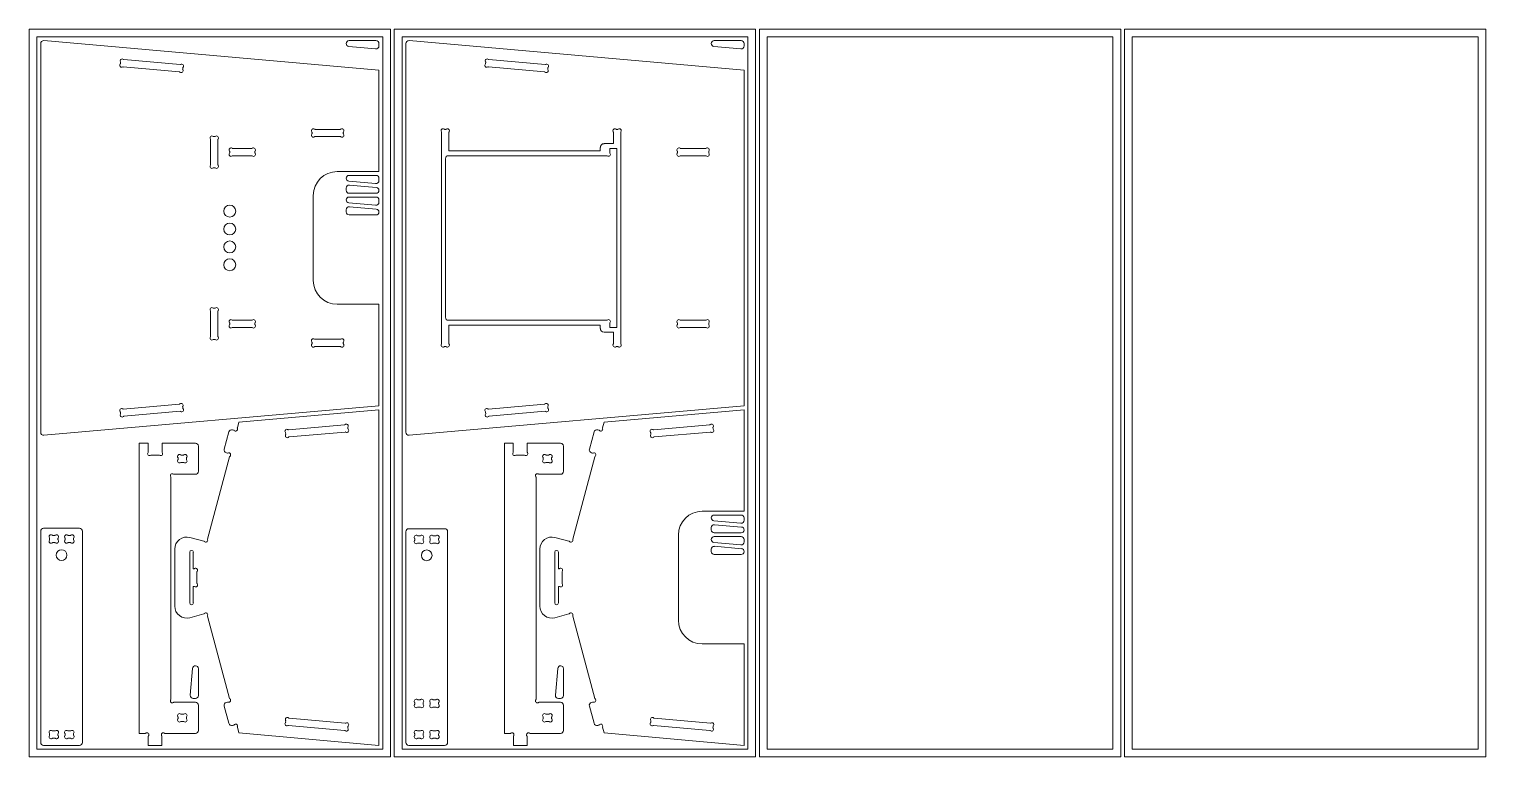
# Model space of a CAD drawing. Header units: millimetres. Extents: x 252 to 2692, y 303 to 2793.
# Drawn here: x 252 to 2692, y 1573 to 2793 of the extents above; entities that cross this region are included whole.
import ezdxf

# ---------------------------------------------------------------- set-up
doc = ezdxf.new("R2010")
doc.units = ezdxf.units.MM

msp = doc.modelspace()

# ---------------------------------------------------------------- linework, layer by layer
at = {"color": 7, "linetype": 'Continuous', "lineweight": 15}
for p, q in [((251.9, 2793.4), (251.9, 1573.4)), ((857.1, 2793.4), (251.9, 2793.4)), ((857.1, 1573.4), (857.1, 2793.4)), ((863.5, 2793.4), (863.5, 1573.4)), ((1468.7, 2793.4), (863.5, 2793.4)), ((1468.7, 1573.4), (1468.7, 2793.4)), ((1475.1, 2793.4), (1475.1, 1573.4)), ((2080.3, 2793.4), (1475.1, 2793.4)), ((2080.3, 1573.4), (2080.3, 2793.4)), ((2086.6, 2793.4), (2086.6, 1573.4)), ((2691.9, 2793.4), (2086.6, 2793.4)), ((2691.9, 1573.4), (2691.9, 2793.4)), ((844.1, 2780.4), (264.9, 2780.4)), ((264.9, 2780.4), (264.9, 1586.4)), ((271.2, 2117.5), (271.2, 2769.1)), ((276.7, 2774.1), (837.8, 2724.6)), ((787.3, 2764.3), (832.3, 2760.4)), ((832.8, 2774.1), (787.8, 2774.1)), ((837.8, 2765.3), (837.8, 2769.1)), ((844.1, 1586.4), (844.1, 2780.4)), ((1455.7, 2780.4), (876.5, 2780.4)), ((876.5, 2780.4), (876.5, 1586.4)), ((882.8, 2769.1), (882.8, 2117.5)), ((1449.4, 2724.6), (888.3, 2774.1)), ((1398.9, 2764.3), (1443.9, 2760.4)), ((1444.4, 2774.1), (1399.4, 2774.1)), ((1449.4, 2765.3), (1449.4, 2769.1)), ((1455.7, 1586.4), (1455.7, 2780.4)), ((2067.3, 2780.4), (1488.1, 2780.4)), ((1488.1, 2780.4), (1488.1, 1586.4)), ((2067.3, 1586.4), (2067.3, 2780.4)), ((2678.9, 2780.4), (2099.6, 2780.4)), ((2099.6, 2780.4), (2099.6, 1586.4)), ((2678.9, 1586.4), (2678.9, 2780.4)), ((404.9, 2735.6), (405, 2737.7)), ((410.5, 2742.3), (504.6, 2734)), ((1016.4, 2735.6), (1016.6, 2737.7)), ((1022.1, 2742.3), (1116.2, 2734)), ((503.5, 2721.8), (409.5, 2730.1)), ((509.2, 2728.5), (509.1, 2726.5)), ((837.8, 2724.6), (837.8, 2554.6)), ((1115.1, 2721.8), (1021.1, 2730.1)), ((1120.8, 2728.5), (1120.6, 2726.5)), ((1449.4, 2162.1), (1449.4, 2724.6)), ((560.9, 2613.4), (562.9, 2613.4)), ((725.7, 2618.3), (725.7, 2620.3)), ((730.8, 2625.4), (773, 2625.4)), ((773, 2613.2), (730.8, 2613.2)), ((778.1, 2620.3), (778.1, 2618.3)), ((942.8, 2266.3), (942.8, 2620.3)), ((947.9, 2625.4), (949.9, 2625.4)), ((955, 2589.4), (955, 2620.3)), ((1230.6, 2601.4), (1230.6, 2620.3)), ((1235.7, 2625.4), (1237.7, 2625.4)), ((1242.8, 2266.3), (1242.8, 2620.3)), ((555.8, 2566.1), (555.8, 2608.3)), ((568, 2608.3), (568, 2566.1)), ((587.8, 2586.2), (587.8, 2588.2)), ((592.9, 2593.3), (624.9, 2593.3)), ((630, 2588.2), (630, 2586.2)), ((955, 2589.4), (1208.6, 2589.4)), ((1208.6, 2589.4), (1208.6, 2595)), ((1215, 2601.4), (1230.6, 2601.4)), ((1236.5, 2593.2), (1224.5, 2593.2)), ((1224.5, 2593.2), (1224.5, 2586.3)), ((1236.5, 2293.4), (1236.5, 2593.2)), ((1337.8, 2586.2), (1337.8, 2588.2)), ((1342.9, 2593.3), (1385.1, 2593.3)), ((1390.2, 2588.2), (1390.2, 2586.2)), ((624.9, 2581.1), (592.9, 2581.1)), ((949.2, 2310.4), (949.2, 2576.2)), ((1219.4, 2581.2), (954.2, 2581.2)), ((1385.1, 2581.1), (1342.9, 2581.1)), ((562.9, 2561), (560.9, 2561)), ((837.8, 2554.6), (767.8, 2554.6)), ((787.3, 2538.4), (832.3, 2534.5)), ((832.8, 2548.2), (787.8, 2548.2)), ((837.8, 2539.5), (837.8, 2543.2)), ((727.8, 2514.6), (727.8, 2372.1)), ((782.9, 2527), (782.9, 2523.3)), ((787.9, 2518.3), (832.9, 2518.3)), ((833.3, 2528), (788.3, 2532)), ((782.9, 2490.7), (782.9, 2487)), ((787.3, 2502.1), (832.3, 2498.2)), ((832.8, 2511.9), (787.8, 2511.9)), ((833.3, 2491.7), (788.3, 2495.7)), ((837.8, 2503.2), (837.8, 2506.9)), ((787.9, 2482), (832.9, 2482)), ((555.8, 2320.5), (555.8, 2278.3)), ((562.9, 2325.6), (560.9, 2325.6)), ((568, 2278.3), (568, 2320.5)), ((837.8, 2332.1), (767.8, 2332.1)), ((837.8, 2162.1), (837.8, 2332.1)), ((587.8, 2300.4), (587.8, 2298.4)), ((624.9, 2305.5), (592.9, 2305.5)), ((630, 2298.4), (630, 2300.4)), ((1219.4, 2305.4), (954.2, 2305.4)), ((955, 2297.2), (955, 2266.3)), ((955, 2297.2), (1208.6, 2297.2)), ((1208.6, 2297.2), (1208.6, 2291.6)), ((1224.5, 2293.4), (1224.5, 2300.3)), ((1337.8, 2300.4), (1337.8, 2298.4)), ((1385.1, 2305.5), (1342.9, 2305.5)), ((1390.2, 2298.4), (1390.2, 2300.4)), ((560.9, 2273.2), (562.9, 2273.2)), ((592.9, 2293.3), (624.9, 2293.3)), ((773, 2273.4), (730.8, 2273.4)), ((1215, 2285.2), (1230.6, 2285.2)), ((1236.5, 2293.4), (1224.5, 2293.4)), ((1230.6, 2285.2), (1230.6, 2266.3)), ((1342.9, 2293.3), (1385.1, 2293.3)), ((725.7, 2268.3), (725.7, 2266.3)), ((730.8, 2261.2), (773, 2261.2)), ((778.1, 2266.3), (778.1, 2268.3)), ((947.9, 2261.2), (949.9, 2261.2)), ((1235.7, 2261.2), (1237.7, 2261.2)), ((276.7, 2112.6), (837.8, 2162.1)), ((404.9, 2151), (405, 2149)), ((503.5, 2164.8), (409.5, 2156.5)), ((410.5, 2144.4), (504.6, 2152.7)), ((509.2, 2158.2), (509.1, 2160.2)), ((837.8, 2155.3), (603.2, 2134.6)), ((837.8, 2155.3), (837.8, 1592.8)), ((1449.4, 2162.1), (888.3, 2112.6)), ((1016.4, 2151), (1016.6, 2149)), ((1115.1, 2164.8), (1021.1, 2156.5)), ((1022.1, 2144.4), (1116.2, 2152.7)), ((1120.8, 2158.2), (1120.6, 2160.2)), ((1449.4, 2155.3), (1214.8, 2134.6)), ((1449.4, 1985.3), (1449.4, 2155.3)), ((603.2, 2134.6), (600.7, 2125)), ((686.2, 2121.9), (780.2, 2130.2)), ((785.7, 2125.6), (785.9, 2123.6)), ((1212.3, 2125), (1214.8, 2134.6)), ((1297.8, 2121.9), (1391.8, 2130.2)), ((1397.3, 2125.6), (1397.5, 2123.6)), ((451.3, 2099.4), (436.4, 2099.4)), ((436.4, 2099.4), (436.4, 1612.8)), ((451.3, 2084.5), (451.3, 2099.4)), ((474.5, 2099.4), (474.5, 2084.5)), ((530.4, 2099.4), (474.5, 2099.4)), ((578.7, 2089.3), (586.5, 2118.3)), ((592.6, 2121.9), (594.4, 2121.4)), ((681.7, 2114.4), (681.5, 2116.4)), ((781.3, 2118), (687.2, 2109.7)), ((1048, 2099.4), (1048, 1612.8)), ((1062.9, 2099.4), (1048, 2099.4)), ((1062.9, 2084.5), (1062.9, 2099.4)), ((1086.1, 2099.4), (1086.1, 2084.5)), ((1142, 2099.4), (1086.1, 2099.4)), ((1190.3, 2089.3), (1198.1, 2118.3)), ((1204.2, 2121.9), (1206, 2121.4)), ((1293.3, 2114.4), (1293.1, 2116.4)), ((1392.9, 2118), (1298.8, 2109.7)), ((469.4, 2079.4), (456.4, 2079.4)), ((501.4, 2074.3), (501.4, 2072.3)), ((510.3, 2079.4), (506.5, 2079.4)), ((515.4, 2072.3), (515.4, 2074.3)), ((535.4, 2052.2), (535.4, 2094.4)), ((587.7, 2076.5), (550.7, 1938.5)), ((582.2, 2083.2), (584.1, 2082.7)), ((1081, 2079.4), (1068, 2079.4)), ((1113, 2074.3), (1113, 2072.3)), ((1121.9, 2079.4), (1118.1, 2079.4)), ((1127, 2072.3), (1127, 2074.3)), ((1147, 2052.2), (1147, 2094.4)), ((1199.3, 2076.5), (1162.3, 1938.5)), ((1193.8, 2083.2), (1195.7, 2082.7)), ((506.5, 2067.2), (510.3, 2067.2)), ((1118.1, 2067.2), (1121.9, 2067.2)), ((489.4, 1670.1), (489.4, 2042.1)), ((494.5, 2047.2), (530.4, 2047.2)), ((1101, 1670.1), (1101, 2042.1)), ((1106.1, 2047.2), (1142, 2047.2)), ((1379.4, 1985.3), (1449.4, 1985.3)), ((1444.4, 1978.9), (1399.4, 1978.9)), ((276.2, 1956.7), (336.2, 1956.7)), ((887.8, 1955.9), (947.8, 1955.9)), ((1394.5, 1957.7), (1394.5, 1954)), ((1398.9, 1969.1), (1443.9, 1965.2)), ((1444.9, 1958.7), (1399.9, 1962.7)), ((1449.4, 1970.2), (1449.4, 1973.9)), ((271.2, 1951.7), (271.2, 1597.8)), ((286.2, 1939.7), (286.2, 1937.7)), ((295.1, 1944.8), (291.3, 1944.8)), ((291.3, 1932.6), (295.1, 1932.6)), ((300.2, 1937.7), (300.2, 1939.7)), ((312.2, 1937.7), (312.2, 1939.7)), ((317.3, 1944.8), (321.1, 1944.8)), ((321.1, 1932.6), (317.3, 1932.6)), ((326.2, 1939.7), (326.2, 1937.7)), ((341.2, 1951.7), (341.2, 1597.8)), ((544.5, 1934.9), (520.9, 1941.2)), ((882.8, 1950.9), (882.8, 1597.8)), ((897.8, 1938.9), (897.8, 1936.9)), ((906.7, 1944), (902.9, 1944)), ((902.9, 1931.8), (906.7, 1931.8)), ((911.8, 1936.9), (911.8, 1938.9)), ((923.8, 1936.9), (923.8, 1938.9)), ((928.9, 1944), (932.7, 1944)), ((932.7, 1931.8), (928.9, 1931.8)), ((937.8, 1938.9), (937.8, 1936.9)), ((952.8, 1950.9), (952.8, 1597.8)), ((1156.1, 1934.9), (1132.5, 1941.2)), ((1339.4, 1945.3), (1339.4, 1802.8)), ((1398.9, 1932.8), (1443.9, 1928.9)), ((1444.4, 1942.6), (1399.4, 1942.6)), ((1399.5, 1949), (1444.5, 1949)), ((1449.4, 1933.9), (1449.4, 1937.6)), ((495.8, 1826.1), (495.8, 1921.9)), ((520.9, 1916.6), (520.9, 1831.4)), ((526.9, 1916.6), (526.9, 1888.7)), ((1107.4, 1826.1), (1107.4, 1921.9)), ((1132.4, 1916.6), (1132.4, 1831.5)), ((1138.5, 1916.6), (1138.5, 1888.7)), ((1394.5, 1921.4), (1394.5, 1917.7)), ((1399.5, 1912.7), (1444.5, 1912.7)), ((1444.9, 1922.4), (1399.9, 1926.4)), ((526.9, 1888.7), (527.9, 1888.7)), ((533, 1864.4), (533, 1883.6)), ((1138.5, 1888.7), (1139.5, 1888.7)), ((1144.6, 1864.4), (1144.6, 1883.6)), ((526.9, 1831.4), (526.9, 1859.3)), ((526.9, 1859.3), (527.9, 1859.3)), ((1138.5, 1831.5), (1138.5, 1859.3)), ((1138.5, 1859.3), (1139.5, 1859.3)), ((544.5, 1813.1), (520.9, 1806.8)), ((587.7, 1671.5), (550.7, 1809.5)), ((1156.1, 1813.1), (1132.5, 1806.8)), ((1199.3, 1671.5), (1162.3, 1809.5)), ((1379.4, 1762.8), (1449.4, 1762.8)), ((1449.4, 1762.8), (1449.4, 1592.8)), ((525.6, 1721.8), (521.7, 1676.8)), ((535.4, 1676.3), (535.4, 1721.3)), ((1137.2, 1721.8), (1133.3, 1676.8)), ((1147, 1676.3), (1147, 1721.3)), ((530.4, 1665), (494.5, 1665)), ((526.7, 1671.3), (530.4, 1671.3)), ((535.4, 1617.8), (535.4, 1660)), ((582.2, 1664.8), (584.1, 1665.3)), ((897.8, 1664), (897.8, 1662)), ((906.7, 1669.1), (902.9, 1669.1)), ((911.8, 1662), (911.8, 1664)), ((923.8, 1662), (923.8, 1664)), ((928.9, 1669.1), (932.7, 1669.1)), ((937.8, 1664), (937.8, 1662)), ((1142, 1665), (1106.1, 1665)), ((1138.3, 1671.3), (1142, 1671.3)), ((1147, 1617.8), (1147, 1660)), ((1193.8, 1664.8), (1195.7, 1665.3)), ((501.4, 1639.9), (501.4, 1637.9)), ((510.3, 1645), (506.5, 1645)), ((515.4, 1637.9), (515.4, 1639.9)), ((578.7, 1658.7), (586.5, 1629.7)), ((781.3, 1630), (687.2, 1638.3)), ((902.9, 1656.9), (906.7, 1656.9)), ((932.7, 1656.9), (928.9, 1656.9)), ((1113, 1639.9), (1113, 1637.9)), ((1121.9, 1645), (1118.1, 1645)), ((1127, 1637.9), (1127, 1639.9)), ((1190.3, 1658.7), (1198.1, 1629.7)), ((1392.9, 1630), (1298.8, 1638.3)), ((286.2, 1611.8), (286.2, 1609.8)), ((295.1, 1616.9), (291.3, 1616.9)), ((300.2, 1609.8), (300.2, 1611.8)), ((312.2, 1609.8), (312.2, 1611.8)), ((317.3, 1616.9), (321.1, 1616.9)), ((326.2, 1611.8), (326.2, 1609.8)), ((436.4, 1612.8), (446.3, 1612.8)), ((479.5, 1612.8), (530.4, 1612.8)), ((506.5, 1632.8), (510.3, 1632.8)), ((592.6, 1626.2), (594.4, 1626.7)), ((603.2, 1613.5), (600.7, 1623.1)), ((837.8, 1592.8), (603.2, 1613.5)), ((681.7, 1633.7), (681.5, 1631.6)), ((686.2, 1626.1), (780.2, 1617.8)), ((785.7, 1622.5), (785.9, 1624.5)), ((897.8, 1611.8), (897.8, 1609.8)), ((906.7, 1616.9), (902.9, 1616.9)), ((911.8, 1609.8), (911.8, 1611.8)), ((923.8, 1609.8), (923.8, 1611.8)), ((928.9, 1616.9), (932.7, 1616.9)), ((937.8, 1611.8), (937.8, 1609.8)), ((1048, 1612.8), (1057.9, 1612.8)), ((1091.1, 1612.8), (1142, 1612.8)), ((1118.1, 1632.8), (1121.9, 1632.8)), ((1204.2, 1626.2), (1206, 1626.7)), ((1212.3, 1623.1), (1214.8, 1613.5)), ((1449.4, 1592.8), (1214.8, 1613.5)), ((1293.3, 1633.7), (1293.1, 1631.6)), ((1297.8, 1626.1), (1391.8, 1617.8)), ((1397.3, 1622.5), (1397.5, 1624.5)), ((264.9, 1586.4), (844.1, 1586.4)), ((336.2, 1592.8), (276.2, 1592.8)), ((291.3, 1604.7), (295.1, 1604.7)), ((321.1, 1604.7), (317.3, 1604.7)), ((451.4, 1607.7), (451.4, 1592.8)), ((451.4, 1592.8), (474.4, 1592.8)), ((474.4, 1592.8), (474.4, 1607.7)), ((876.5, 1586.4), (1455.7, 1586.4)), ((947.8, 1592.8), (887.8, 1592.8)), ((902.9, 1604.7), (906.7, 1604.7)), ((932.7, 1604.7), (928.9, 1604.7)), ((1063, 1607.7), (1063, 1592.8)), ((1063, 1592.8), (1086, 1592.8)), ((1086, 1592.8), (1086, 1607.7)), ((1488.1, 1586.4), (2067.3, 1586.4)), ((2099.6, 1586.4), (2678.9, 1586.4)), ((251.9, 1573.4), (857.1, 1573.4)), ((863.5, 1573.4), (1468.7, 1573.4)), ((1475.1, 1573.4), (2080.3, 1573.4)), ((2086.6, 1573.4), (2691.9, 1573.4))]:
    msp.add_line(p, q, dxfattribs=at)
for centre, radius in [((587.9, 2488.3), 10), ((587.9, 2458.3), 10), ((587.9, 2428.3), 10), ((587.9, 2398.3), 10), ((306.2, 1911.7), 8.99), ((917.8, 1911.3), 8.99)]:
    msp.add_circle(centre, radius, dxfattribs=at)
for centre, radius, start, end in [((276.2, 2769.1), 5, 84.9564, 180), ((787.8, 2769.2), 4.9, 90, 265), ((832.8, 2765.3), 5, 265, 0), ((832.8, 2769.1), 5, 0, 90), ((887.8, 2769.1), 5, 84.9564, 180), ((1399.4, 2769.2), 4.9, 90, 265), ((1444.4, 2765.3), 5, 265, 0), ((1444.4, 2769.1), 5, 0, 90), ((406.9, 2732.7), 3.28, 136.7371, 303.1758), ((407.6, 2740.2), 3.27, 46.7371, 213.1758), ((403.7, 2735.8), 1.2, 316.7371, 354.9564), ((403.8, 2737.8), 1.2, 354.9564, 33.1758), ((410.7, 2743.5), 1.2, 226.7371, 264.9564), ((504.7, 2735.2), 1.2, 264.9564, 303.1758), ((507.2, 2731.4), 3.27, 316.7371, 123.1758), ((1018.5, 2732.7), 3.28, 136.7371, 303.1758), ((1019.2, 2740.2), 3.28, 46.7371, 213.1758), ((1015.3, 2735.8), 1.2, 316.7371, 354.9564), ((1015.4, 2737.8), 1.2, 354.9564, 33.1758), ((1022.2, 2743.5), 1.2, 226.7371, 264.9564), ((1116.3, 2735.2), 1.2, 264.9564, 303.1758), ((1118.8, 2731.4), 3.27, 316.7371, 123.1758), ((409.4, 2728.9), 1.2, 84.9564, 123.1758), ((503.4, 2720.6), 1.2, 46.7371, 84.9564), ((506.5, 2723.9), 3.28, 226.7371, 33.1758), ((510.2, 2726.3), 1.2, 174.9564, 213.1758), ((510.4, 2728.4), 1.2, 136.7371, 174.9564), ((1021, 2728.9), 1.2, 84.9564, 123.1758), ((1115, 2720.6), 1.2, 46.7371, 84.9564), ((1118.1, 2723.9), 3.28, 226.7371, 33.1758), ((1121.8, 2726.3), 1.2, 174.9564, 213.1758), ((1122, 2728.4), 1.2, 136.7371, 174.9564), ((558.1, 2611.1), 3.28, 51.7806, 218.2194), ((560.9, 2614.6), 1.2, 231.7806, 270), ((562.9, 2614.6), 1.2, 270, 308.2194), ((565.7, 2611.1), 3.28, 321.7806, 128.2194), ((728, 2623.1), 3.28, 51.7806, 218.2194), ((728, 2615.5), 3.27, 141.7806, 308.2194), ((724.5, 2620.3), 1.2, 0, 38.2194), ((724.5, 2618.3), 1.2, 321.7806, 0), ((730.8, 2626.6), 1.2, 231.7806, 270), ((730.8, 2612), 1.2, 90, 128.2194), ((773, 2626.6), 1.2, 270, 308.2194), ((773, 2612), 1.2, 51.7806, 90), ((775.8, 2623.1), 3.28, 321.7806, 128.2194), ((775.8, 2615.5), 3.28, 231.7806, 38.2194), ((779.3, 2620.3), 1.2, 141.7806, 180), ((779.3, 2618.3), 1.2, 180, 218.2194), ((945.1, 2623.1), 3.28, 51.7806, 218.2194), ((941.6, 2620.3), 1.2, 0, 38.2194), ((947.9, 2626.6), 1.2, 231.7806, 270), ((949.9, 2626.6), 1.2, 270, 308.2194), ((952.7, 2623.1), 3.28, 321.7806, 128.2194), ((956.2, 2620.3), 1.2, 141.7806, 180), ((1232.9, 2623.1), 3.27, 51.7806, 218.2194), ((1229.4, 2620.3), 1.2, 0, 38.2194), ((1235.7, 2626.6), 1.2, 231.7806, 270), ((1237.7, 2626.6), 1.2, 270, 308.2194), ((1240.5, 2623.1), 3.28, 321.7806, 128.2194), ((1244, 2620.3), 1.2, 141.7806, 180), ((554.6, 2608.3), 1.2, 0, 38.2194), ((569.2, 2608.3), 1.2, 141.7806, 180), ((590.1, 2591), 3.28, 51.7806, 218.2194), ((586.6, 2588.2), 1.2, 0, 38.2194), ((592.9, 2594.5), 1.2, 231.7806, 270), ((624.9, 2594.5), 1.2, 270, 308.2194), ((627.7, 2591), 3.28, 321.7806, 128.2194), ((631.2, 2588.2), 1.2, 141.7806, 180), ((1215, 2595), 6.35, 90, 180), ((1340.1, 2591), 3.28, 51.7806, 218.2194), ((1336.6, 2588.2), 1.2, 0, 38.2194), ((1342.9, 2594.5), 1.2, 231.7806, 270), ((1385.1, 2594.5), 1.2, 270, 308.2194), ((1387.9, 2591), 3.28, 321.7806, 128.2194), ((1391.4, 2588.2), 1.2, 141.7806, 180), ((558.1, 2563.3), 3.28, 141.7806, 308.2194), ((554.6, 2566.1), 1.2, 321.7806, 0), ((565.7, 2563.3), 3.28, 231.7806, 38.2194), ((569.2, 2566.1), 1.2, 180, 218.2194), ((590.1, 2583.4), 3.27, 141.7806, 308.2194), ((586.6, 2586.2), 1.2, 321.7806, 0), ((592.9, 2579.9), 1.2, 90, 128.2194), ((624.9, 2579.9), 1.2, 51.7806, 90), ((627.7, 2583.4), 3.27, 231.7806, 38.2194), ((631.2, 2586.2), 1.2, 180, 218.2194), ((954.2, 2576.2), 5, 90, 180), ((1219.4, 2580), 1.2, 51.7806, 90), ((1222.2, 2583.5), 3.28, 231.7806, 38.2194), ((1225.7, 2586.3), 1.2, 180, 218.2194), ((1340.1, 2583.4), 3.28, 141.7806, 308.2194), ((1336.6, 2586.2), 1.2, 321.7806, 0), ((1342.9, 2579.9), 1.2, 90, 128.2194), ((1385.1, 2579.9), 1.2, 51.7806, 90), ((1387.9, 2583.4), 3.27, 231.7806, 38.2194), ((1391.4, 2586.2), 1.2, 180, 218.2194), ((560.9, 2559.8), 1.2, 90, 128.2194), ((562.9, 2559.8), 1.2, 51.7806, 90), ((767.8, 2514.6), 40, 90, 180), ((787.8, 2543.3), 4.9, 90, 265), ((832.8, 2539.5), 5, 265, 0), ((832.8, 2543.2), 5, 0, 90), ((787.9, 2527), 5, 85, 180), ((787.9, 2523.3), 5, 180, 270), ((832.9, 2523.2), 4.9, 270, 85), ((787.8, 2507), 4.9, 90, 265), ((787.9, 2490.7), 5, 85, 180), ((832.8, 2503.2), 5, 265, 0), ((832.8, 2506.9), 5, 0, 90), ((832.9, 2486.9), 4.9, 270, 85), ((787.9, 2487), 5, 180, 270), ((767.8, 2372.1), 40, 180, 270), ((558.1, 2323.3), 3.27, 51.7806, 218.2194), ((554.6, 2320.5), 1.2, 0, 38.2194), ((560.9, 2326.8), 1.2, 231.7806, 270), ((562.9, 2326.8), 1.2, 270, 308.2194), ((565.7, 2323.3), 3.27, 321.7806, 128.2194), ((569.2, 2320.5), 1.2, 141.7806, 180), ((590.1, 2303.2), 3.28, 51.7806, 218.2194), ((590.1, 2295.6), 3.27, 141.7806, 308.2194), ((586.6, 2300.4), 1.2, 0, 38.2194), ((586.6, 2298.4), 1.2, 321.7806, 0), ((592.9, 2306.7), 1.2, 231.7806, 270), ((624.9, 2306.7), 1.2, 270, 308.2194), ((627.7, 2303.2), 3.28, 321.7806, 128.2194), ((627.7, 2295.6), 3.27, 231.7806, 38.2194), ((631.2, 2300.4), 1.2, 141.7806, 180), ((631.2, 2298.4), 1.2, 180, 218.2194), ((954.2, 2310.4), 5, 180, 270), ((1219.4, 2306.6), 1.2, 270, 308.2194), ((1222.2, 2303.1), 3.27, 321.7806, 128.2194), ((1225.7, 2300.3), 1.2, 141.7806, 180), ((1340.1, 2303.2), 3.28, 51.7806, 218.2194), ((1340.1, 2295.6), 3.27, 141.7806, 308.2194), ((1336.6, 2300.4), 1.2, 0, 38.2194), ((1336.6, 2298.4), 1.2, 321.7806, 0), ((1342.9, 2306.7), 1.2, 231.7806, 270), ((1385.1, 2306.7), 1.2, 270, 308.2194), ((1387.9, 2303.2), 3.28, 321.7806, 128.2194), ((1387.9, 2295.6), 3.28, 231.7806, 38.2194), ((1391.4, 2300.4), 1.2, 141.7806, 180), ((1391.4, 2298.4), 1.2, 180, 218.2194), ((558.1, 2275.5), 3.28, 141.7806, 308.2194), ((554.6, 2278.3), 1.2, 321.7806, 0), ((560.9, 2272), 1.2, 90, 128.2194), ((562.9, 2272), 1.2, 51.7806, 90), ((565.7, 2275.5), 3.28, 231.7806, 38.2194), ((569.2, 2278.3), 1.2, 180, 218.2194), ((592.9, 2292.1), 1.2, 90, 128.2194), ((624.9, 2292.1), 1.2, 51.7806, 90), ((728, 2271.1), 3.27, 51.7806, 218.2194), ((730.8, 2274.6), 1.2, 231.7806, 270), ((773, 2274.6), 1.2, 270, 308.2194), ((775.8, 2271.1), 3.28, 321.7806, 128.2194), ((1215, 2291.6), 6.35, 180, 270), ((1342.9, 2292.1), 1.2, 90, 128.2194), ((1385.1, 2292.1), 1.2, 51.7806, 90), ((728, 2263.5), 3.28, 141.7806, 308.2194), ((724.5, 2268.3), 1.2, 0, 38.2194), ((724.5, 2266.3), 1.2, 321.7806, 0), ((730.8, 2260), 1.2, 90, 128.2194), ((773, 2260), 1.2, 51.7806, 90), ((775.8, 2263.5), 3.28, 231.7806, 38.2194), ((779.3, 2268.3), 1.2, 141.7806, 180), ((779.3, 2266.3), 1.2, 180, 218.2194), ((945.1, 2263.6), 3.28, 141.7806, 308.2194), ((941.6, 2266.3), 1.2, 321.7806, 0), ((947.9, 2260), 1.2, 90, 128.2194), ((949.9, 2260), 1.2, 51.7806, 90), ((952.7, 2263.6), 3.27, 231.7806, 38.2194), ((956.2, 2266.3), 1.2, 180, 218.2194), ((1232.9, 2263.6), 3.27, 141.7806, 308.2194), ((1229.4, 2266.3), 1.2, 321.7806, 0), ((1235.7, 2260), 1.2, 90, 128.2194), ((1237.7, 2260), 1.2, 51.7806, 90), ((1240.5, 2263.6), 3.28, 231.7806, 38.2194), ((1244, 2266.3), 1.2, 180, 218.2194), ((406.9, 2154), 3.27, 56.8242, 223.2629), ((407.6, 2146.4), 3.27, 146.8242, 313.2629), ((403.7, 2150.9), 1.2, 5.0436, 43.2629), ((403.8, 2148.9), 1.2, 326.8242, 5.0436), ((409.4, 2157.7), 1.2, 236.8242, 275.0436), ((503.4, 2166), 1.2, 275.0436, 313.2629), ((506.5, 2162.7), 3.28, 326.8242, 133.2629), ((504.7, 2151.5), 1.2, 56.8242, 95.0436), ((507.2, 2155.2), 3.28, 236.8242, 43.2629), ((510.2, 2160.3), 1.2, 146.8242, 185.0436), ((510.4, 2158.3), 1.2, 185.0436, 223.2629), ((1018.5, 2154), 3.28, 56.8242, 223.2629), ((1019.2, 2146.4), 3.28, 146.8242, 313.2629), ((1015.3, 2150.9), 1.2, 5.0436, 43.2629), ((1015.4, 2148.9), 1.2, 326.8242, 5.0436), ((1021, 2157.7), 1.2, 236.8242, 275.0436), ((1115, 2166), 1.2, 275.0436, 313.2629), ((1118.1, 2162.7), 3.28, 326.8242, 133.2629), ((1116.3, 2151.5), 1.2, 56.8242, 95.0436), ((1118.8, 2155.2), 3.28, 236.8242, 43.2629), ((1121.8, 2160.3), 1.2, 146.8242, 185.0436), ((1122, 2158.3), 1.2, 185.0436, 223.2629), ((410.7, 2143.2), 1.2, 95.0436, 133.2629), ((597.7, 2122.9), 3.27, 216.7806, 23.2194), ((601.8, 2124.6), 1.2, 165, 203.2194), ((780.1, 2131.4), 1.2, 275.0436, 313.2629), ((783.2, 2128.1), 3.28, 326.8242, 133.2629), ((783.9, 2120.6), 3.27, 236.8242, 43.2629), ((786.9, 2125.7), 1.2, 146.8242, 185.0436), ((787.1, 2123.7), 1.2, 185.0436, 223.2629), ((1022.2, 2143.2), 1.2, 95.0436, 133.2629), ((1209.3, 2122.9), 3.27, 216.7806, 23.2194), ((1213.4, 2124.6), 1.2, 165, 203.2194), ((1391.7, 2131.4), 1.2, 275.0436, 313.2629), ((1394.8, 2128.1), 3.27, 326.8242, 133.2629), ((1395.4, 2120.6), 3.28, 236.8242, 43.2629), ((1398.5, 2125.7), 1.2, 146.8242, 185.0436), ((1398.7, 2123.7), 1.2, 185.0436, 223.2629), ((276.2, 2117.5), 5, 180, 275.0436), ((530.4, 2094.4), 5, 0, 90), ((591.3, 2117), 5, 75, 165), ((594.1, 2120.2), 1.2, 36.7806, 75), ((683.6, 2119.3), 3.27, 56.8242, 223.2629), ((684.3, 2111.8), 3.28, 146.8242, 313.2629), ((680.4, 2116.3), 1.2, 5.0436, 43.2629), ((680.5, 2114.3), 1.2, 326.8242, 5.0436), ((686.1, 2123.1), 1.2, 236.8242, 275.0436), ((687.3, 2108.6), 1.2, 95.0436, 133.2629), ((781.4, 2116.9), 1.2, 56.8242, 95.0436), ((887.8, 2117.5), 5, 180, 275.0436), ((1142, 2094.4), 5, 0, 90), ((1202.9, 2117), 5, 75, 165), ((1205.7, 2120.2), 1.2, 36.7806, 75), ((1295.2, 2119.3), 3.28, 56.8242, 223.2629), ((1295.9, 2111.8), 3.28, 146.8242, 313.2629), ((1291.9, 2116.3), 1.2, 5.0436, 43.2629), ((1292.1, 2114.3), 1.2, 326.8242, 5.0436), ((1297.6, 2123.1), 1.2, 236.8242, 275.0436), ((1298.9, 2108.6), 1.2, 95.0436, 133.2629), ((1393, 2116.9), 1.2, 56.8242, 95.0436), ((453.6, 2081.7), 3.28, 141.7806, 308.2194), ((450.1, 2084.5), 1.2, 321.7806, 0), ((456.4, 2078.2), 1.2, 90, 128.2194), ((469.4, 2078.2), 1.2, 51.7806, 90), ((472.2, 2081.7), 3.28, 231.7806, 38.2194), ((475.7, 2084.5), 1.2, 180, 218.2194), ((503.7, 2077.1), 3.28, 51.7806, 218.2194), ((500.2, 2074.3), 1.2, 0, 38.2194), ((506.5, 2080.6), 1.2, 231.7806, 270), ((510.3, 2080.6), 1.2, 270, 308.2194), ((513.1, 2077.1), 3.27, 321.7806, 128.2194), ((516.6, 2074.3), 1.2, 141.7806, 180), ((583.5, 2088.1), 5, 165, 255), ((584.4, 2083.9), 1.2, 255, 293.2194), ((586.2, 2079.8), 3.27, 306.7806, 113.2194), ((588.8, 2076.2), 1.2, 126.7806, 165), ((1065.2, 2081.7), 3.28, 141.7806, 308.2194), ((1061.7, 2084.5), 1.2, 321.7806, 0), ((1068, 2078.2), 1.2, 90, 128.2194), ((1081, 2078.2), 1.2, 51.7806, 90), ((1083.8, 2081.7), 3.28, 231.7806, 38.2194), ((1087.3, 2084.5), 1.2, 180, 218.2194), ((1115.3, 2077.1), 3.28, 51.7806, 218.2194), ((1111.8, 2074.3), 1.2, 0, 38.2194), ((1118.1, 2080.6), 1.2, 231.7806, 270), ((1121.9, 2080.6), 1.2, 270, 308.2194), ((1124.7, 2077.1), 3.27, 321.7806, 128.2194), ((1128.2, 2074.3), 1.2, 141.7806, 180), ((1195.1, 2088.1), 5, 165, 255), ((1196, 2083.9), 1.2, 255, 293.2194), ((1197.8, 2079.8), 3.27, 306.7806, 113.2194), ((1200.4, 2076.2), 1.2, 126.7806, 165), ((503.7, 2069.5), 3.28, 141.7806, 308.2194), ((500.2, 2072.3), 1.2, 321.7806, 0), ((506.5, 2066), 1.2, 90, 128.2194), ((510.3, 2066), 1.2, 51.7806, 90), ((513.1, 2069.5), 3.28, 231.7806, 38.2194), ((516.6, 2072.3), 1.2, 180, 218.2194), ((530.4, 2052.2), 5, 270, 0), ((1115.3, 2069.5), 3.28, 141.7806, 308.2194), ((1111.8, 2072.3), 1.2, 321.7806, 0), ((1118.1, 2066), 1.2, 90, 128.2194), ((1121.9, 2066), 1.2, 51.7806, 90), ((1124.7, 2069.5), 3.28, 231.7806, 38.2194), ((1128.2, 2072.3), 1.2, 180, 218.2194), ((1142, 2052.2), 5, 270, 0), ((491.7, 2044.9), 3.28, 51.7806, 218.2194), ((488.2, 2042.1), 1.2, 0, 38.2194), ((494.5, 2048.4), 1.2, 231.7806, 270), ((1103.3, 2044.9), 3.28, 51.7806, 218.2194), ((1099.8, 2042.1), 1.2, 0, 38.2194), ((1106.1, 2048.4), 1.2, 231.7806, 270), ((1379.4, 1945.3), 40, 90, 180), ((1399.4, 1974), 4.9, 90, 265), ((1444.4, 1973.9), 5, 0, 90), ((276.2, 1951.7), 5, 90, 180), ((336.2, 1951.7), 5, 0, 90), ((887.8, 1950.9), 5, 90, 180), ((947.8, 1950.9), 5, 0, 90), ((1399.5, 1957.7), 5, 85, 180), ((1399.5, 1954), 5, 180, 270), ((1444.4, 1970.2), 5, 265, 0), ((1444.5, 1953.9), 4.9, 270, 85), ((288.5, 1942.5), 3.28, 51.7806, 218.2194), ((288.5, 1934.9), 3.28, 141.7806, 308.2194), ((285, 1939.7), 1.2, 0, 38.2194), ((285, 1937.7), 1.2, 321.7806, 0), ((291.3, 1946), 1.2, 231.7806, 270), ((291.3, 1931.4), 1.2, 90, 128.2194), ((295.1, 1946), 1.2, 270, 308.2194), ((295.1, 1931.4), 1.2, 51.7806, 90), ((297.9, 1942.5), 3.28, 321.7806, 128.2194), ((297.9, 1934.9), 3.28, 231.7806, 38.2194), ((301.4, 1939.7), 1.2, 141.7806, 180), ((301.4, 1937.7), 1.2, 180, 218.2194), ((314.5, 1942.5), 3.28, 51.7806, 218.2194), ((314.5, 1934.9), 3.28, 141.7806, 308.2194), ((311, 1939.7), 1.2, 0, 38.2194), ((311, 1937.7), 1.2, 321.7806, 0), ((317.3, 1946), 1.2, 231.7806, 270), ((317.3, 1931.4), 1.2, 90, 128.2194), ((321.1, 1946), 1.2, 270, 308.2194), ((321.1, 1931.4), 1.2, 51.7806, 90), ((323.9, 1942.5), 3.28, 321.7806, 128.2194), ((323.9, 1934.9), 3.28, 231.7806, 38.2194), ((327.4, 1939.7), 1.2, 141.7806, 180), ((327.4, 1937.7), 1.2, 180, 218.2194), ((515.8, 1921.9), 20, 75, 180), ((544.2, 1933.8), 1.2, 36.7806, 75), ((547.8, 1936.5), 3.27, 216.7806, 23.2194), ((551.9, 1938.2), 1.2, 165, 203.2194), ((900.1, 1941.7), 3.28, 51.7806, 218.2194), ((900.1, 1934.1), 3.28, 141.7806, 308.2194), ((896.6, 1938.9), 1.2, 0, 38.2194), ((896.6, 1936.9), 1.2, 321.7806, 0), ((902.9, 1945.2), 1.2, 231.7806, 270), ((902.9, 1930.6), 1.2, 90, 128.2194), ((906.7, 1945.2), 1.2, 270, 308.2194), ((906.7, 1930.6), 1.2, 51.7806, 90), ((909.5, 1941.7), 3.28, 321.7806, 128.2194), ((909.5, 1934.1), 3.28, 231.7806, 38.2194), ((913, 1938.9), 1.2, 141.7806, 180), ((913, 1936.9), 1.2, 180, 218.2194), ((926.1, 1941.7), 3.28, 51.7806, 218.2194), ((926.1, 1934.1), 3.28, 141.7806, 308.2194), ((922.6, 1938.9), 1.2, 0, 38.2194), ((922.6, 1936.9), 1.2, 321.7806, 0), ((928.9, 1945.2), 1.2, 231.7806, 270), ((928.9, 1930.6), 1.2, 90, 128.2194), ((932.7, 1945.2), 1.2, 270, 308.2194), ((932.7, 1930.6), 1.2, 51.7806, 90), ((935.5, 1941.7), 3.28, 321.7806, 128.2194), ((935.5, 1934.1), 3.28, 231.7806, 38.2194), ((939, 1938.9), 1.2, 141.7806, 180), ((939, 1936.9), 1.2, 180, 218.2194), ((1127.4, 1921.9), 20, 75, 180), ((1155.8, 1933.8), 1.2, 36.7806, 75), ((1159.4, 1936.5), 3.27, 216.7806, 23.2194), ((1163.5, 1938.2), 1.2, 165, 203.2194), ((1399.4, 1937.7), 4.9, 90, 265), ((1444.4, 1933.9), 5, 265, 0), ((1444.4, 1937.6), 5, 0, 90), ((523.9, 1916.6), 3.02, 0, 180), ((1135.4, 1916.6), 3.08, 0, 180), ((1399.5, 1921.4), 5, 85, 180), ((1399.5, 1917.7), 5, 180, 270), ((1444.5, 1917.6), 4.9, 270, 85), ((527.9, 1889.9), 1.2, 270, 308.2194), ((530.7, 1886.4), 3.28, 321.7806, 128.2194), ((534.2, 1883.6), 1.2, 141.7806, 180), ((1139.5, 1889.9), 1.2, 270, 308.2194), ((1142.2, 1886.4), 3.27, 321.7806, 128.2194), ((1145.8, 1883.6), 1.2, 141.7806, 180), ((527.9, 1858.1), 1.2, 51.7806, 90), ((530.7, 1861.6), 3.27, 231.7806, 38.2194), ((534.2, 1864.4), 1.2, 180, 218.2194), ((1139.5, 1858.1), 1.2, 51.7806, 90), ((1142.2, 1861.6), 3.27, 231.7806, 38.2194), ((1145.8, 1864.4), 1.2, 180, 218.2194), ((523.9, 1831.4), 3.02, 180, 0), ((1135.4, 1831.5), 3.08, 180, 0), ((515.8, 1826.1), 20, 180, 285), ((544.2, 1814.3), 1.2, 285, 323.2194), ((547.8, 1811.6), 3.28, 336.7806, 143.2194), ((551.9, 1809.8), 1.2, 156.7806, 195), ((1127.4, 1826.1), 20, 180, 285), ((1155.8, 1814.3), 1.2, 285, 323.2194), ((1159.4, 1811.6), 3.27, 336.7806, 143.2194), ((1163.5, 1809.8), 1.2, 156.7806, 195), ((1379.4, 1802.8), 40, 180, 270), ((530.5, 1721.3), 4.9, 0, 175), ((1142.1, 1721.3), 4.9, 0, 175), ((491.7, 1667.3), 3.28, 141.7806, 308.2194), ((488.2, 1670.1), 1.2, 321.7806, 0), ((494.5, 1663.8), 1.2, 90, 128.2194), ((526.7, 1676.3), 5, 175, 270), ((530.4, 1676.3), 5, 270, 0), ((530.4, 1660), 5, 0, 90), ((583.5, 1660), 5, 105, 195), ((584.4, 1664.2), 1.2, 66.7806, 105), ((586.2, 1668.3), 3.28, 246.7806, 53.2194), ((588.8, 1671.8), 1.2, 195, 233.2194), ((900.1, 1666.8), 3.28, 51.7806, 218.2194), ((900.1, 1659.2), 3.28, 141.7806, 308.2194), ((896.6, 1664), 1.2, 0, 38.2194), ((896.6, 1662), 1.2, 321.7806, 0), ((902.9, 1670.3), 1.2, 231.7806, 270), ((906.7, 1670.3), 1.2, 270, 308.2194), ((909.5, 1666.8), 3.28, 321.7806, 128.2194), ((909.5, 1659.2), 3.27, 231.7806, 38.2194), ((913, 1664), 1.2, 141.7806, 180), ((913, 1662), 1.2, 180, 218.2194), ((926.1, 1666.8), 3.28, 51.7806, 218.2194), ((926.1, 1659.2), 3.28, 141.7806, 308.2194), ((922.6, 1664), 1.2, 0, 38.2194), ((922.6, 1662), 1.2, 321.7806, 0), ((928.9, 1670.3), 1.2, 231.7806, 270), ((932.7, 1670.3), 1.2, 270, 308.2194), ((935.5, 1666.8), 3.28, 321.7806, 128.2194), ((935.5, 1659.2), 3.28, 231.7806, 38.2194), ((939, 1664), 1.2, 141.7806, 180), ((939, 1662), 1.2, 180, 218.2194), ((1103.3, 1667.3), 3.28, 141.7806, 308.2194), ((1099.8, 1670.1), 1.2, 321.7806, 0), ((1106.1, 1663.8), 1.2, 90, 128.2194), ((1138.3, 1676.3), 5, 175, 270), ((1142, 1676.3), 5, 270, 0), ((1142, 1660), 5, 0, 90), ((1195.1, 1660), 5, 105, 195), ((1196, 1664.2), 1.2, 66.7806, 105), ((1197.8, 1668.3), 3.28, 246.7806, 53.2194), ((1200.4, 1671.8), 1.2, 195, 233.2194), ((503.7, 1642.7), 3.28, 51.7806, 218.2194), ((503.7, 1635.1), 3.27, 141.7806, 308.2194), ((500.2, 1639.9), 1.2, 0, 38.2194), ((500.2, 1637.9), 1.2, 321.7806, 0), ((506.5, 1646.2), 1.2, 231.7806, 270), ((510.3, 1646.2), 1.2, 270, 308.2194), ((513.1, 1642.7), 3.28, 321.7806, 128.2194), ((513.1, 1635.1), 3.27, 231.7806, 38.2194), ((516.6, 1639.9), 1.2, 141.7806, 180), ((516.6, 1637.9), 1.2, 180, 218.2194), ((684.3, 1636.2), 3.28, 46.7371, 213.1758), ((687.3, 1639.5), 1.2, 226.7371, 264.9564), ((902.9, 1655.7), 1.2, 90, 128.2194), ((906.7, 1655.7), 1.2, 51.7806, 90), ((928.9, 1655.7), 1.2, 90, 128.2194), ((932.7, 1655.7), 1.2, 51.7806, 90), ((1115.3, 1642.7), 3.28, 51.7806, 218.2194), ((1115.3, 1635.1), 3.28, 141.7806, 308.2194), ((1111.8, 1639.9), 1.2, 0, 38.2194), ((1111.8, 1637.9), 1.2, 321.7806, 0), ((1118.1, 1646.2), 1.2, 231.7806, 270), ((1121.9, 1646.2), 1.2, 270, 308.2194), ((1124.7, 1642.7), 3.27, 321.7806, 128.2194), ((1124.7, 1635.1), 3.27, 231.7806, 38.2194), ((1128.2, 1639.9), 1.2, 141.7806, 180), ((1128.2, 1637.9), 1.2, 180, 218.2194), ((1295.9, 1636.2), 3.28, 46.7371, 213.1758), ((1298.9, 1639.5), 1.2, 226.7371, 264.9564), ((288.5, 1614.6), 3.27, 51.7806, 218.2194), ((285, 1611.8), 1.2, 0, 38.2194), ((291.3, 1618.1), 1.2, 231.7806, 270), ((295.1, 1618.1), 1.2, 270, 308.2194), ((297.9, 1614.6), 3.27, 321.7806, 128.2194), ((301.4, 1611.8), 1.2, 141.7806, 180), ((314.5, 1614.6), 3.28, 51.7806, 218.2194), ((311, 1611.8), 1.2, 0, 38.2194), ((317.3, 1618.1), 1.2, 231.7806, 270), ((321.1, 1618.1), 1.2, 270, 308.2194), ((323.9, 1614.6), 3.27, 321.7806, 128.2194), ((327.4, 1611.8), 1.2, 141.7806, 180), ((446.3, 1614), 1.2, 270, 308.2194), ((449.1, 1610.5), 3.28, 321.7806, 128.2194), ((476.7, 1610.5), 3.28, 51.7806, 218.2194), ((479.5, 1614), 1.2, 231.7806, 270), ((506.5, 1631.6), 1.2, 90, 128.2194), ((510.3, 1631.6), 1.2, 51.7806, 90), ((530.4, 1617.8), 5, 270, 0), ((591.3, 1631), 5, 195, 285), ((594.1, 1627.8), 1.2, 285, 323.2194), ((597.7, 1625.2), 3.28, 336.7806, 143.2194), ((601.8, 1623.4), 1.2, 156.7806, 195), ((683.6, 1628.7), 3.28, 136.7371, 303.1758), ((680.4, 1631.8), 1.2, 316.7371, 354.9564), ((680.5, 1633.8), 1.2, 354.9564, 33.1758), ((686.1, 1624.9), 1.2, 84.9564, 123.1758), ((780.1, 1616.6), 1.2, 46.7371, 84.9564), ((783.2, 1619.9), 3.28, 226.7371, 33.1758), ((781.4, 1631.2), 1.2, 264.9564, 303.1758), ((783.9, 1627.4), 3.28, 316.7371, 123.1758), ((786.9, 1622.3), 1.2, 174.9564, 213.1758), ((787.1, 1624.4), 1.2, 136.7371, 174.9564), ((900.1, 1614.6), 3.27, 51.7806, 218.2194), ((896.6, 1611.8), 1.2, 0, 38.2194), ((902.9, 1618.1), 1.2, 231.7806, 270), ((906.7, 1618.1), 1.2, 270, 308.2194), ((909.5, 1614.6), 3.28, 321.7806, 128.2194), ((913, 1611.8), 1.2, 141.7806, 180), ((926.1, 1614.6), 3.28, 51.7806, 218.2194), ((922.6, 1611.8), 1.2, 0, 38.2194), ((928.9, 1618.1), 1.2, 231.7806, 270), ((932.7, 1618.1), 1.2, 270, 308.2194), ((935.5, 1614.6), 3.27, 321.7806, 128.2194), ((939, 1611.8), 1.2, 141.7806, 180), ((1057.9, 1614), 1.2, 270, 308.2194), ((1060.7, 1610.5), 3.28, 321.7806, 128.2194), ((1088.3, 1610.5), 3.28, 51.7806, 218.2194), ((1091.1, 1614), 1.2, 231.7806, 270), ((1118.1, 1631.6), 1.2, 90, 128.2194), ((1121.9, 1631.6), 1.2, 51.7806, 90), ((1142, 1617.8), 5, 270, 0), ((1202.9, 1631), 5, 195, 285), ((1205.7, 1627.8), 1.2, 285, 323.2194), ((1209.3, 1625.2), 3.28, 336.7806, 143.2194), ((1213.4, 1623.4), 1.2, 156.7806, 195), ((1295.2, 1628.7), 3.28, 136.7371, 303.1758), ((1291.9, 1631.8), 1.2, 316.7371, 354.9564), ((1292.1, 1633.8), 1.2, 354.9564, 33.1758), ((1297.6, 1624.9), 1.2, 84.9564, 123.1758), ((1391.7, 1616.6), 1.2, 46.7371, 84.9564), ((1394.8, 1619.9), 3.28, 226.7371, 33.1758), ((1393, 1631.2), 1.2, 264.9564, 303.1758), ((1395.4, 1627.4), 3.28, 316.7371, 123.1758), ((1398.5, 1622.3), 1.2, 174.9564, 213.1758), ((1398.7, 1624.4), 1.2, 136.7371, 174.9564), ((276.2, 1597.8), 5, 180, 270), ((288.5, 1607), 3.28, 141.7806, 308.2194), ((285, 1609.8), 1.2, 321.7806, 0), ((291.3, 1603.5), 1.2, 90, 128.2194), ((295.1, 1603.5), 1.2, 51.7806, 90), ((297.9, 1607), 3.28, 231.7806, 38.2194), ((301.4, 1609.8), 1.2, 180, 218.2194), ((314.5, 1607), 3.28, 141.7806, 308.2194), ((311, 1609.8), 1.2, 321.7806, 0), ((317.3, 1603.5), 1.2, 90, 128.2194), ((321.1, 1603.5), 1.2, 51.7806, 90), ((323.9, 1607), 3.28, 231.7806, 38.2194), ((327.4, 1609.8), 1.2, 180, 218.2194), ((336.2, 1597.8), 5, 270, 0), ((452.6, 1607.7), 1.2, 141.7806, 180), ((473.2, 1607.7), 1.2, 0, 38.2194), ((887.8, 1597.8), 5, 180, 270), ((900.1, 1607), 3.28, 141.7806, 308.2194), ((896.6, 1609.8), 1.2, 321.7806, 0), ((902.9, 1603.5), 1.2, 90, 128.2194), ((906.7, 1603.5), 1.2, 51.7806, 90), ((909.5, 1607), 3.28, 231.7806, 38.2194), ((913, 1609.8), 1.2, 180, 218.2194), ((926.1, 1607), 3.28, 141.7806, 308.2194), ((922.6, 1609.8), 1.2, 321.7806, 0), ((928.9, 1603.5), 1.2, 90, 128.2194), ((932.7, 1603.5), 1.2, 51.7806, 90), ((935.5, 1607), 3.28, 231.7806, 38.2194), ((939, 1609.8), 1.2, 180, 218.2194), ((947.8, 1597.8), 5, 270, 0), ((1064.2, 1607.7), 1.2, 141.7806, 180), ((1084.8, 1607.7), 1.2, 0, 38.2194)]:
    msp.add_arc(centre, radius, start, end, dxfattribs=at)

doc.saveas('drawing.dxf')
